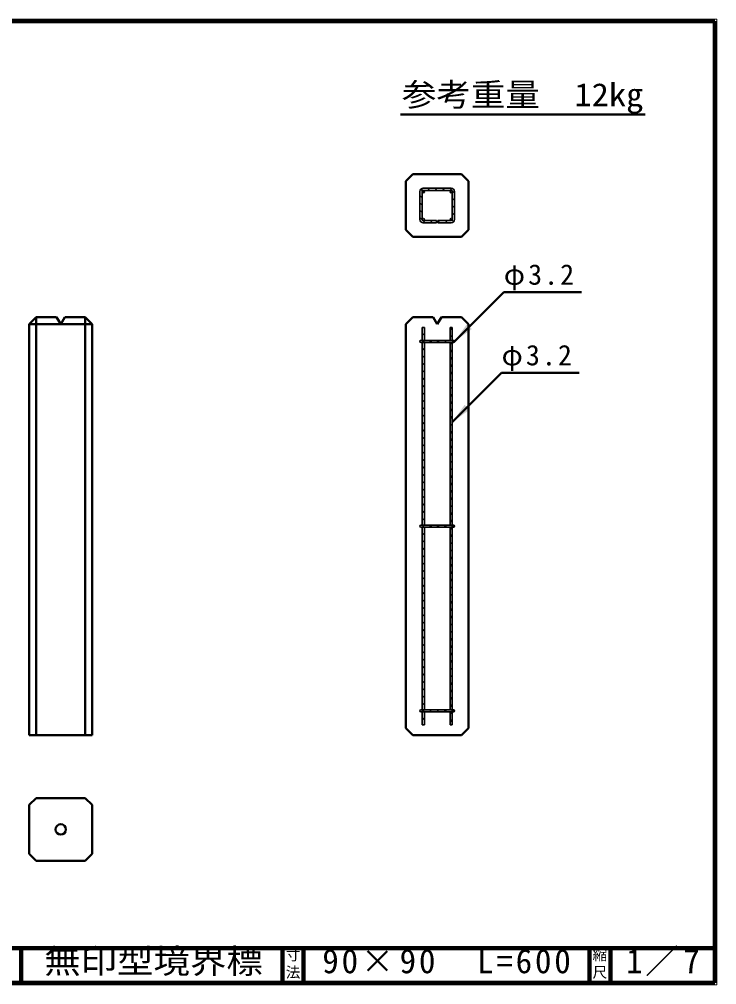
# Model space of a CAD drawing. Units: millimetres, scale not verified. Extents: x 100 to 4105, y 100 to 2870.
# Drawn here: x 2105 to 4105, y 100 to 2870 of the extents above; entities that cross this region are included whole.
import ezdxf
from ezdxf.enums import TextEntityAlignment as Align

# ---------------------------------------------------------------- set-up
doc = ezdxf.new("R2010")
doc.units = ezdxf.units.MM
doc.header["$LTSCALE"] = 5
doc.layers.add('V-nasSTD', color=7, linetype='Continuous', lineweight=35)
doc.styles.add('ＭＳ ゴシック', font='')
doc.styles.get('ＭＳ ゴシック').set_extended_font_data('MS Gothic')

msp = doc.modelspace()

# ---------------------------------------------------------------- hatches: boundary and pattern name
at = {"layer": 'V-nasSTD'}
for points in [[(3388.52, 1995.164), (3353.165, 1945.666), (3402.662, 1981.022)], [(3382.12, 1763.849), (3346.765, 1714.351), (3396.262, 1749.707)]]:
    msp.add_hatch(color=256, dxfattribs=at).paths.add_polyline_path(points)

# ---------------------------------------------------------------- linework, layer by layer
at = {"layer": 'V-nasSTD', "lineweight": 100}
for p, q in [((4100, 2865), (105, 2865)), ((4100, 105), (4100, 2865)), ((105, 205), (4100, 205)), ((2110, 205), (2110, 105)), ((2860, 205), (2860, 105)), ((2920, 205), (2920, 105)), ((3740, 205), (3740, 105)), ((3800, 205), (3800, 105)), ((105, 105), (4100, 105))]:
    msp.add_line(p, q, dxfattribs=at)
at = {"layer": 'V-nasSTD', "lineweight": 50}
for p, q in [((3198, 2596.753), (3900, 2596.753)), ((3213.565, 2405.666), (3233.565, 2425.666)), ((3373.565, 2425.666), (3233.565, 2425.666)), ((3373.565, 2425.666), (3393.565, 2405.666)), ((3213.565, 2405.666), (3213.565, 2265.666)), ((3393.565, 2265.666), (3393.565, 2405.666)), ((3233.565, 2245.666), (3213.565, 2265.666)), ((3233.565, 2245.666), (3373.565, 2245.666)), ((3393.565, 2265.666), (3373.565, 2245.666)), ((3494.586, 2087.088), (3353.165, 1945.666)), ((3717.086, 2087.088), (3494.586, 2087.088)), ((2133.565, 1995.666), (2153.565, 2015.666)), ((2133.565, 1995.666), (2133.565, 815.666)), ((2133.565, 1995.666), (2313.565, 1995.666)), ((2153.565, 815.666), (2153.565, 2015.666)), ((2153.565, 2015.666), (2211.565, 2015.666)), ((2211.565, 2015.666), (2223.565, 1995.666)), ((2223.565, 1995.666), (2235.565, 2015.666)), ((2293.565, 2015.666), (2235.565, 2015.666)), ((2293.565, 2015.666), (2313.565, 1995.666)), ((2293.565, 815.666), (2293.565, 2015.666)), ((2313.565, 815.666), (2313.565, 1995.666)), ((3213.565, 1995.666), (3233.565, 2015.666)), ((3213.565, 1995.666), (3213.565, 835.666)), ((3233.565, 2015.666), (3291.565, 2015.666)), ((3291.565, 2015.666), (3303.565, 1995.666)), ((3303.565, 1995.666), (3315.565, 2015.666)), ((3373.565, 2015.666), (3315.565, 2015.666)), ((3373.565, 2015.666), (3393.565, 1995.666)), ((3393.565, 835.666), (3393.565, 1995.666)), ((3488.186, 1855.773), (3346.765, 1714.351)), ((3710.686, 1855.773), (3488.186, 1855.773)), ((3233.565, 815.666), (3213.565, 835.666)), ((3373.565, 815.666), (3393.565, 835.666)), ((2133.565, 815.666), (2313.565, 815.666)), ((3233.565, 815.666), (3373.565, 815.666)), ((2133.565, 615.666), (2153.565, 635.666)), ((2133.565, 615.666), (2133.565, 475.666)), ((2293.565, 635.666), (2153.565, 635.666)), ((2293.565, 635.666), (2313.565, 615.666)), ((2313.565, 475.666), (2313.565, 615.666)), ((2153.565, 455.666), (2133.565, 475.666)), ((2313.565, 475.666), (2293.565, 455.666)), ((2153.565, 455.666), (2293.565, 455.666))]:
    msp.add_line(p, q, dxfattribs=at)
at = {"layer": 'V-nasSTD'}
for p, q in [((3257.066, 2382.732), (3261.603, 2378.195)), ((3343.565, 2385.266), (3263.565, 2385.266)), ((3343.565, 2385.266), (3263.565, 2385.266)), ((3275.744, 2385.266), (3282.144, 2378.866)), ((3296.958, 2385.266), (3303.358, 2378.866)), ((3318.171, 2385.266), (3324.571, 2378.866)), ((3339.384, 2385.266), (3353.165, 2371.486)), ((3253.965, 2295.666), (3253.965, 2375.666)), ((3253.965, 2375.666), (3253.965, 2295.666)), ((3253.965, 2364.62), (3260.365, 2358.22)), ((3260.365, 2295.666), (3260.365, 2375.666)), ((3260.365, 2295.666), (3260.365, 2375.666)), ((3261.533, 2373.194), (3266.037, 2377.698)), ((3343.565, 2378.866), (3263.565, 2378.866)), ((3263.565, 2378.866), (3343.565, 2378.866)), ((3346.765, 2375.666), (3346.765, 2295.666)), ((3346.765, 2375.666), (3346.765, 2295.666)), ((3346.765, 2356.673), (3353.165, 2350.273)), ((3353.165, 2295.666), (3353.165, 2375.666)), ((3353.165, 2295.666), (3353.165, 2375.666)), ((3253.965, 2343.406), (3260.365, 2337.006)), ((3346.765, 2335.459), (3353.165, 2329.059)), ((3253.965, 2322.193), (3260.365, 2315.793)), ((3253.965, 2300.98), (3260.696, 2294.249)), ((3346.765, 2314.246), (3353.165, 2307.846)), ((3262.147, 2292.797), (3268.878, 2286.066)), ((3263.565, 2292.466), (3301.565, 2292.466)), ((3301.565, 2292.466), (3263.565, 2292.466)), ((3301.565, 2286.066), (3263.565, 2286.066)), ((3263.565, 2286.066), (3301.565, 2286.066)), ((3283.692, 2292.466), (3290.092, 2286.066)), ((3301.565, 2292.466), (3301.565, 2286.066)), ((3301.565, 2286.066), (3301.565, 2292.466)), ((3305.565, 2292.466), (3305.565, 2286.066)), ((3305.565, 2292.466), (3343.565, 2292.466)), ((3343.565, 2292.466), (3305.565, 2292.466)), ((3305.565, 2292.466), (3305.565, 2286.066)), ((3305.565, 2291.806), (3311.305, 2286.066)), ((3343.565, 2286.066), (3305.565, 2286.066)), ((3305.565, 2286.066), (3343.565, 2286.066)), ((3326.118, 2292.466), (3332.518, 2286.066)), ((3341.603, 2298.195), (3346.093, 2293.705)), ((3346.093, 2293.705), (3350.63, 2289.167)), ((3260.365, 1985.666), (3260.365, 1948.866)), ((3266.765, 1985.666), (3260.365, 1985.666)), ((3260.365, 1983.827), (3262.204, 1985.666)), ((3266.765, 1985.666), (3260.365, 1985.666)), ((3260.365, 1985.666), (3260.365, 1948.866)), ((3260.365, 1962.614), (3266.765, 1969.014)), ((3266.765, 1985.666), (3266.765, 1948.866)), ((3266.765, 1948.866), (3266.765, 1985.666)), ((3340.365, 1985.666), (3340.365, 1948.866)), ((3346.765, 1985.666), (3340.365, 1985.666)), ((3346.765, 1985.666), (3340.365, 1985.666)), ((3340.365, 1985.666), (3340.365, 1948.866)), ((3340.365, 1978.974), (3346.765, 1985.374)), ((3346.765, 1948.866), (3346.765, 1985.666)), ((3346.765, 1948.866), (3346.765, 1985.666)), ((3349.965, 1948.866), (3257.165, 1948.866)), ((3257.165, 1948.866), (3349.965, 1948.866)), ((3349.965, 1942.466), (3257.165, 1942.466)), ((3349.965, 1942.466), (3257.165, 1942.466)), ((3260.307, 1948.866), (3266.707, 1942.466)), ((3260.365, 1948.866), (3266.765, 1948.866)), ((3260.365, 1418.866), (3260.365, 1942.466)), ((3260.365, 1941.401), (3261.431, 1942.466)), ((3266.765, 1942.466), (3260.365, 1942.466)), ((3260.365, 1942.466), (3260.365, 1418.866)), ((3266.765, 1942.466), (3266.765, 1418.866)), ((3266.765, 1418.866), (3266.765, 1942.466)), ((3281.52, 1948.866), (3287.92, 1942.466)), ((3302.733, 1948.866), (3309.133, 1942.466)), ((3323.946, 1948.866), (3330.346, 1942.466)), ((3340.365, 1957.761), (3346.765, 1964.161)), ((3340.365, 1948.866), (3346.765, 1948.866)), ((3346.765, 1942.466), (3340.365, 1942.466)), ((3340.365, 1942.466), (3340.365, 1418.866)), ((3340.365, 1936.548), (3346.283, 1942.466)), ((3346.765, 1942.466), (3340.365, 1942.466)), ((3340.365, 1942.466), (3340.365, 1418.866)), ((3345.159, 1948.866), (3351.278, 1942.748)), ((3346.765, 1418.866), (3346.765, 1942.466)), ((3346.765, 1418.866), (3346.765, 1942.466)), ((3260.365, 1920.187), (3266.765, 1926.587)), ((3340.365, 1915.335), (3346.765, 1921.735)), ((3260.365, 1898.974), (3266.765, 1905.374)), ((3260.365, 1877.761), (3266.765, 1884.161)), ((3340.365, 1894.121), (3346.765, 1900.521)), ((3260.365, 1856.548), (3266.765, 1862.948)), ((3340.365, 1872.908), (3346.765, 1879.308)), ((3340.365, 1851.695), (3346.765, 1858.095)), ((3260.365, 1835.335), (3266.765, 1841.735)), ((3340.365, 1830.482), (3346.765, 1836.882)), ((3260.365, 1814.121), (3266.765, 1820.521)), ((3340.365, 1809.268), (3346.765, 1815.668)), ((3260.365, 1792.908), (3266.765, 1799.308)), ((3260.365, 1771.695), (3266.765, 1778.095)), ((3340.365, 1788.055), (3346.765, 1794.455)), ((3340.365, 1766.842), (3346.765, 1773.242)), ((3260.365, 1750.482), (3266.765, 1756.882)), ((3340.365, 1745.629), (3346.765, 1752.029)), ((3260.365, 1729.268), (3266.765, 1735.668)), ((3340.365, 1724.416), (3346.765, 1730.816)), ((3260.365, 1708.055), (3266.765, 1714.455)), ((3260.365, 1686.842), (3266.765, 1693.242)), ((3340.365, 1703.202), (3346.765, 1709.602)), ((3260.365, 1665.629), (3266.765, 1672.029)), ((3340.365, 1681.989), (3346.765, 1688.389)), ((3340.365, 1660.776), (3346.765, 1667.176)), ((3260.365, 1644.416), (3266.765, 1650.816)), ((3340.365, 1639.563), (3346.765, 1645.963)), ((3260.365, 1623.202), (3266.765, 1629.602)), ((3260.365, 1601.989), (3266.765, 1608.389)), ((3340.365, 1618.35), (3346.765, 1624.75)), ((3260.365, 1580.776), (3266.765, 1587.176)), ((3340.365, 1597.136), (3346.765, 1603.536)), ((3340.365, 1575.923), (3346.765, 1582.323)), ((3260.365, 1559.563), (3266.765, 1565.963)), ((3340.365, 1554.71), (3346.765, 1561.11)), ((3260.365, 1538.35), (3266.765, 1544.75)), ((3260.365, 1517.136), (3266.765, 1523.536)), ((3340.365, 1533.497), (3346.765, 1539.897)), ((3260.365, 1495.923), (3266.765, 1502.323)), ((3340.365, 1512.284), (3346.765, 1518.684)), ((3340.365, 1491.07), (3346.765, 1497.47)), ((3260.365, 1474.71), (3266.765, 1481.11)), ((3340.365, 1469.857), (3346.765, 1476.257)), ((3260.365, 1453.497), (3266.765, 1459.897)), ((3340.365, 1448.644), (3346.765, 1455.044)), ((3349.965, 1418.866), (3257.165, 1418.866)), ((3257.165, 1418.866), (3349.965, 1418.866)), ((3259.977, 1418.866), (3266.377, 1412.466)), ((3260.365, 1432.284), (3266.765, 1438.684)), ((3260.365, 1418.866), (3266.765, 1418.866)), ((3281.19, 1418.866), (3287.59, 1412.466)), ((3302.403, 1418.866), (3308.803, 1412.466)), ((3323.616, 1418.866), (3330.016, 1412.466)), ((3340.365, 1427.431), (3346.765, 1433.831)), ((3340.365, 1418.866), (3346.765, 1418.866)), ((3340.365, 1418.866), (3346.765, 1418.866)), ((3344.829, 1418.866), (3351.042, 1412.653)), ((3349.965, 1412.466), (3257.165, 1412.466)), ((3349.965, 1412.466), (3257.165, 1412.466)), ((3260.365, 1412.466), (3260.365, 888.866)), ((3260.365, 1411.07), (3261.761, 1412.466)), ((3266.765, 1412.466), (3260.365, 1412.466)), ((3260.365, 1412.466), (3260.365, 888.866)), ((3260.365, 1389.857), (3266.765, 1396.257)), ((3266.765, 888.866), (3266.765, 1412.466)), ((3266.765, 888.866), (3266.765, 1412.466)), ((3340.365, 1412.466), (3340.365, 888.866)), ((3340.365, 1406.218), (3346.613, 1412.466)), ((3346.765, 1412.466), (3340.365, 1412.466)), ((3340.365, 1412.466), (3340.365, 888.866)), ((3340.365, 1385.004), (3346.765, 1391.404)), ((3346.765, 888.866), (3346.765, 1412.466)), ((3346.765, 888.866), (3346.765, 1412.466)), ((3260.365, 1368.644), (3266.765, 1375.044)), ((3340.365, 1363.791), (3346.765, 1370.191)), ((3260.365, 1347.431), (3266.765, 1353.831)), ((3260.365, 1326.218), (3266.765, 1332.618)), ((3340.365, 1342.578), (3346.765, 1348.978)), ((3260.365, 1305.004), (3266.765, 1311.404)), ((3340.365, 1321.365), (3346.765, 1327.765)), ((3340.365, 1300.152), (3346.765, 1306.552)), ((3260.365, 1283.791), (3266.765, 1290.191)), ((3340.365, 1278.938), (3346.765, 1285.338)), ((3260.365, 1262.578), (3266.765, 1268.978)), ((3260.365, 1241.365), (3266.765, 1247.765)), ((3340.365, 1257.725), (3346.765, 1264.125)), ((3260.365, 1220.152), (3266.765, 1226.552)), ((3340.365, 1236.512), (3346.765, 1242.912)), ((3340.365, 1215.299), (3346.765, 1221.699)), ((3260.365, 1198.938), (3266.765, 1205.338)), ((3340.365, 1194.086), (3346.765, 1200.486)), ((3260.365, 1177.725), (3266.765, 1184.125)), ((3340.365, 1172.872), (3346.765, 1179.272)), ((3260.365, 1156.512), (3266.765, 1162.912)), ((3260.365, 1135.299), (3266.765, 1141.699)), ((3340.365, 1151.659), (3346.765, 1158.059)), ((3340.365, 1130.446), (3346.765, 1136.846)), ((3260.365, 1114.086), (3266.765, 1120.486)), ((3340.365, 1109.233), (3346.765, 1115.633)), ((3260.365, 1092.872), (3266.765, 1099.272)), ((3340.365, 1088.02), (3346.765, 1094.42)), ((3260.365, 1071.659), (3266.765, 1078.059)), ((3260.365, 1050.446), (3266.765, 1056.846)), ((3340.365, 1066.806), (3346.765, 1073.206)), ((3260.365, 1029.233), (3266.765, 1035.633)), ((3340.365, 1045.593), (3346.765, 1051.993)), ((3340.365, 1024.38), (3346.765, 1030.78)), ((3260.365, 1008.02), (3266.765, 1014.42)), ((3340.365, 1003.167), (3346.765, 1009.567)), ((3260.365, 986.806), (3266.765, 993.206)), ((3260.365, 965.593), (3266.765, 971.993)), ((3340.365, 981.954), (3346.765, 988.354)), ((3260.365, 944.38), (3266.765, 950.78)), ((3340.365, 960.74), (3346.765, 967.14)), ((3340.365, 939.527), (3346.765, 945.927)), ((3260.365, 923.167), (3266.765, 929.567)), ((3340.365, 918.314), (3346.765, 924.714)), ((3349.965, 888.866), (3257.165, 888.866)), ((3257.165, 888.866), (3349.965, 888.866)), ((3259.646, 888.866), (3266.046, 882.466)), ((3260.365, 901.954), (3266.765, 908.354)), ((3260.365, 888.866), (3266.765, 888.866)), ((3280.86, 888.866), (3287.26, 882.466)), ((3302.073, 888.866), (3308.473, 882.466)), ((3323.286, 888.866), (3329.686, 882.466)), ((3340.365, 897.101), (3346.765, 903.501)), ((3340.365, 888.866), (3346.765, 888.866)), ((3344.499, 888.866), (3350.791, 882.575)), ((3349.965, 882.466), (3257.165, 882.466)), ((3349.965, 882.466), (3257.165, 882.466)), ((3260.365, 882.466), (3260.365, 845.666)), ((3260.365, 880.74), (3262.091, 882.466)), ((3266.765, 882.466), (3260.365, 882.466)), ((3260.365, 882.466), (3260.365, 845.666)), ((3260.365, 859.527), (3266.765, 865.927)), ((3266.765, 845.666), (3266.765, 882.466)), ((3266.765, 845.666), (3266.765, 882.466)), ((3340.365, 882.466), (3340.365, 845.666)), ((3346.765, 882.466), (3340.365, 882.466)), ((3340.365, 882.466), (3340.365, 845.666)), ((3340.365, 875.888), (3346.765, 882.288)), ((3340.365, 854.674), (3346.765, 861.074)), ((3346.765, 845.666), (3346.765, 882.466)), ((3346.765, 845.666), (3346.765, 882.466)), ((3266.765, 845.666), (3260.365, 845.666)), ((3260.365, 845.666), (3266.765, 845.666)), ((3346.765, 845.666), (3340.365, 845.666)), ((3340.365, 845.666), (3346.765, 845.666))]:
    msp.add_line(p, q, dxfattribs=at)
at = {"layer": 'V-nasSTD', "lineweight": 13}
msp.add_lwpolyline([(100, 100), (100, 2870), (4105, 2870), (4105, 100)], close=True, dxfattribs=at)
at = {"layer": 'V-nasSTD'}
for centre in [(3263.565, 2375.666), (3343.565, 2375.666), (3263.565, 2295.666), (3343.565, 2295.666)]:
    msp.add_circle(centre, 3.2, dxfattribs=at)
at = {"layer": 'V-nasSTD', "lineweight": 50}
msp.add_circle((2223.565, 545.666), 15, dxfattribs=at)
at = {"layer": 'V-nasSTD'}
for centre, radius, start, end in [((3263.565, 2375.666), 9.6, 90, 180), ((3263.565, 2375.666), 9.6, 90, 180), ((3343.565, 2375.666), 9.6, 0, 90), ((3343.565, 2375.666), 9.6, 0, 90), ((3263.565, 2375.666), 3.2, 90, 180), ((3263.565, 2375.666), 3.2, 90, 180), ((3263.565, 2375.666), 3.2, 180, 90), ((3263.565, 2375.666), 3.2, 90, 180), ((3343.565, 2375.666), 3.2, 90, 0), ((3343.565, 2375.666), 3.2, 0, 90), ((3343.565, 2375.666), 3.2, 0, 90), ((3343.565, 2375.666), 3.2, 0, 90), ((3263.565, 2295.666), 9.6, 180, 270), ((3263.565, 2295.666), 9.6, 180, 270), ((3263.565, 2295.666), 3.2, 270, 180), ((3263.565, 2295.666), 3.2, 180, 270), ((3263.565, 2295.666), 3.2, 180, 270), ((3263.565, 2295.666), 3.2, 180, 270), ((3343.565, 2295.666), 3.2, 0, 270), ((3343.565, 2295.666), 3.2, 0, 270), ((3343.565, 2295.666), 3.2, 270, 0), ((3343.565, 2295.666), 9.6, 270, 0), ((3343.565, 2295.666), 3.2, 270, 0), ((3343.565, 2295.666), 9.6, 270, 0), ((3343.565, 2295.666), 3.2, 270, 0), ((3343.565, 2295.666), 3.2, 270, 0), ((3257.165, 1945.666), 3.2, 90, 270), ((3257.165, 1945.666), 3.2, 90, 270), ((3349.965, 1945.666), 3.2, 270, 90), ((3349.965, 1945.666), 3.2, 270, 90), ((3257.165, 1415.666), 3.2, 90, 270), ((3257.165, 1415.666), 3.2, 90, 270), ((3349.965, 1415.666), 3.2, 270, 90), ((3349.965, 1415.666), 3.2, 270, 90), ((3257.165, 885.666), 3.2, 90, 270), ((3257.165, 885.666), 3.2, 90, 270), ((3349.965, 885.666), 3.2, 270, 90), ((3349.965, 885.666), 3.2, 270, 90)]:
    msp.add_arc(centre, radius, start, end, dxfattribs=at)

# ---------------------------------------------------------------- texts
at = {"layer": 'V-nasSTD', "style": 'ＭＳ ゴシック', "width": 1.1}
for s, height, p in [('参考重量\u300012kg', 65.98, (3202, 2686.753)), ('無印型境界標', 69.65, (2176.25, 202.47))]:
    msp.add_text(s, height=height, dxfattribs=at).set_placement(p, align=Align.TOP_LEFT)
at = {"layer": 'V-nasSTD', "style": 'ＭＳ ゴシック'}
for s, p in [('寸', (2868.982, 200.999)), ('縮', (3748.982, 200.999)), ('法', (2868.976, 151.01)), ('尺', (3748.976, 151.01))]:
    msp.add_text(s, height=30.79, dxfattribs=at).set_placement(p, align=Align.TOP_LEFT)
at = {"layer": 'V-nasSTD', "attachment_point": 1, "style": 'ＭＳ ゴシック'}
for s, insert, char_height in [('\\T1.15;φ3.2', (3494.586, 2167.088), 58.65), ('\\T1.15;φ3.2', (3488.186, 1935.773), 58.65), ('\\T1.17;90×90\u3000L=600', (2973.75, 202.508), 69.65), ('\\T1.15;1／7', (3845.521, 202.582), 69.65)]:
    msp.add_mtext(s, dxfattribs=dict(at, insert=insert, char_height=char_height))

doc.saveas('drawing.dxf')
